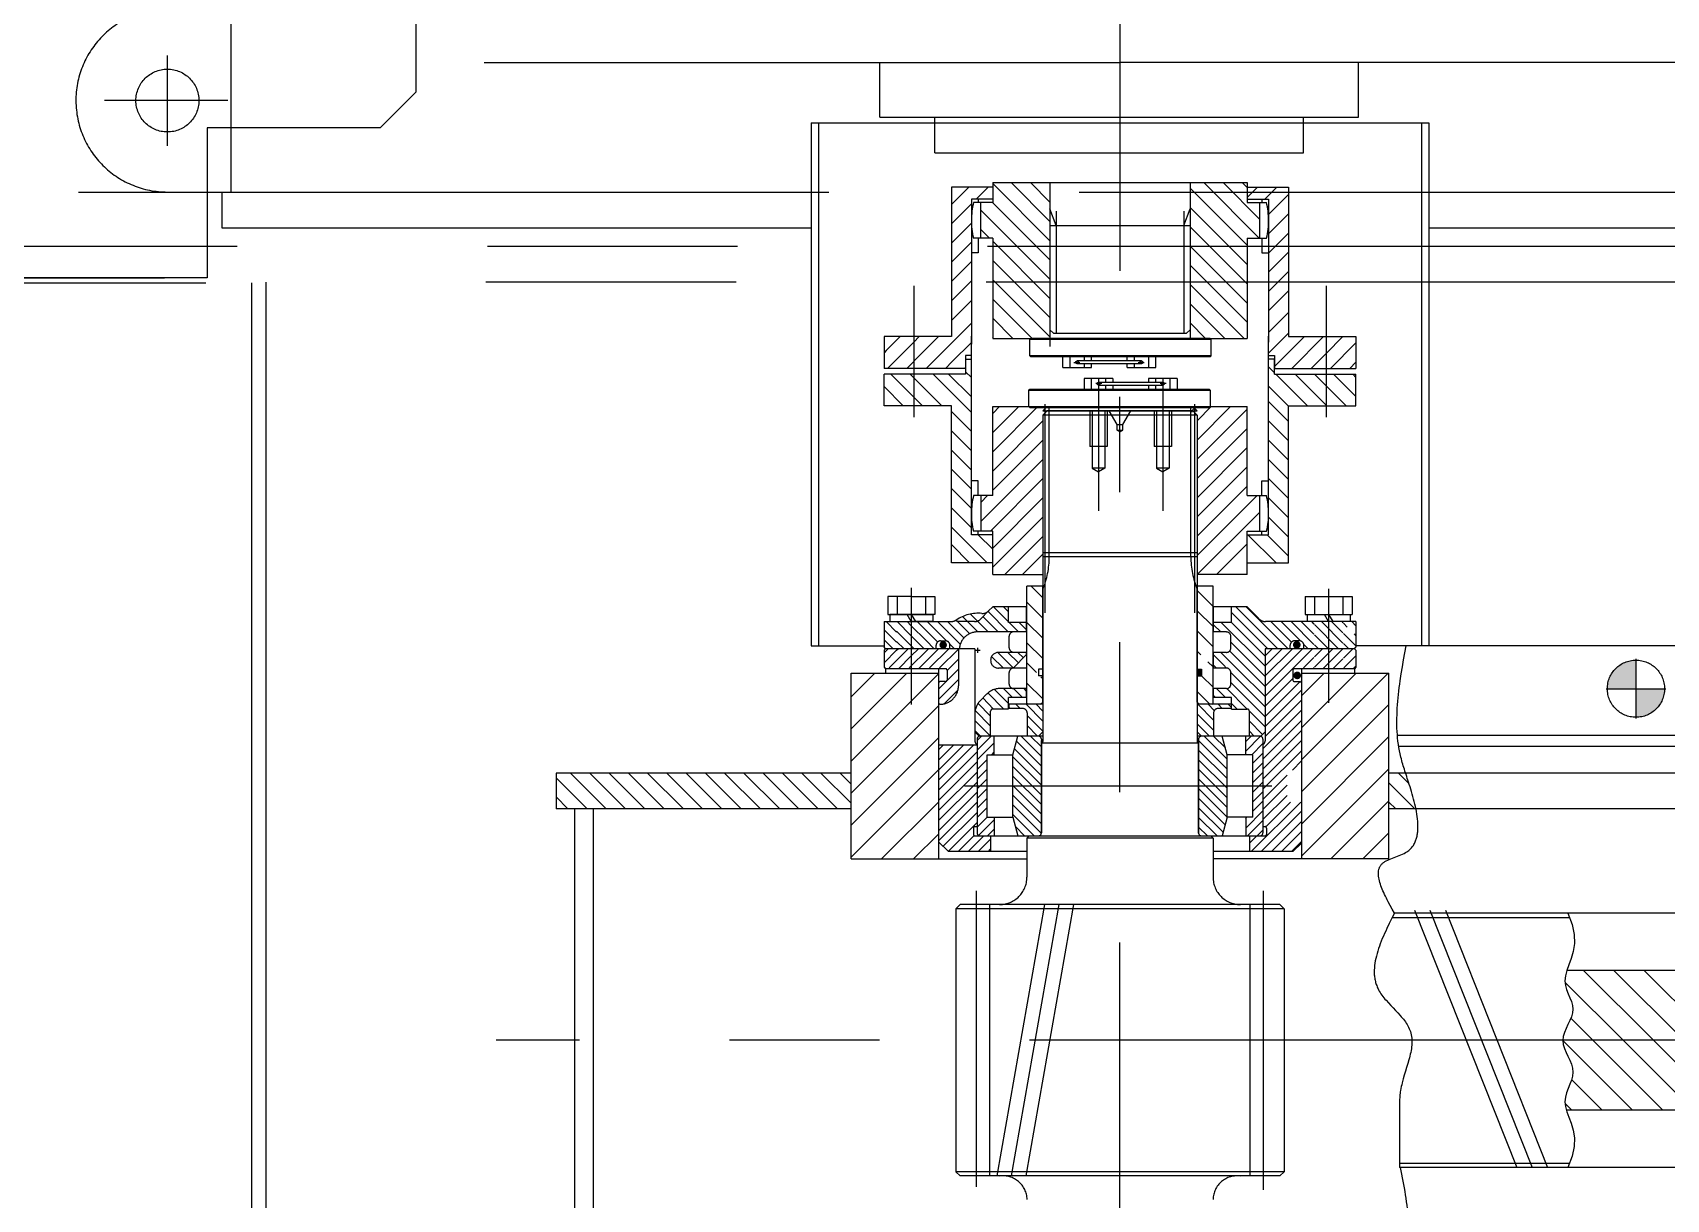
# Model space of a CAD drawing. Header units: millimetres. Extents: x 0 to 29400, y -802 to 20790.
# Drawn here: x 9979 to 11122, y 13450 to 14267 of the extents above; entities that cross this region are included whole.
import ezdxf

# ---------------------------------------------------------------- set-up
doc = ezdxf.new("R2010")
doc.units = ezdxf.units.MM
doc.header["$LTSCALE"] = 700
doc.linetypes.add('K', pattern=[2.5, 1.25, -0.25, 0.25, -0.25, 0.25, -0.25])
for name, color, linetype in [('02', 1, 'Continuous'), ('07', 6, 'K'), ('11', 3, 'Continuous')]:
    doc.layers.add(name, color=color, linetype=linetype)

# ---------------------------------------------------------------- blocks, each defined once
blk = doc.blocks.new('WERWER')
at = {"layer": '07', "color": 6, "linetype": 'K'}
for p, q in [((41659.5, 27879.1), (41659.5, 26409.1)), ((41659.5, 26409.1), (41634.5, 26384.1)), ((41634.5, 26384.1), (41513.5, 26384.1)), ((41513.5, 26384.1), (41513.5, 26279.1)), ((40258.5, 26279.1), (41513.5, 26279.1)), ((41513.5, 26279.1), (40258.5, 26279.1))]:
    blk.add_line(p, q, dxfattribs=at)
blk = doc.blocks.new('werwerwer')
at = {"layer": '07', "color": 6, "linetype": 'K'}
for p, q in [((9497.5, 11711.9), (17834.5, 11711.9)), ((9433.5, 11673.9), (18336.5, 11673.9)), ((9411.5, 11648.4), (10668.5, 11648.4)), ((10668.5, 11648.4), (10668.5, 7203.4)), ((17307.5, 11648.9), (10678.5, 11648.9)), ((10678.5, 11648.9), (10678.5, 10238.9))]:
    blk.add_line(p, q, dxfattribs=at)
at = {"layer": '07'}
blk.add_blockref('WERWER', (-30876, -14627.3), dxfattribs=at)
blk = doc.blocks.new('w34')
at = {"layer": '07', "linetype": 'K', "ltscale": 0.6}
for points in [[(8927.1, 36077.6, 1), (8927.1, 36072.3, 1)], [(9174.5, 36077.7, 1), (9174.5, 36072.3, 1)], [(9104.8, 36053.4), (9107.8, 36053.4), (9107.8, 36057.9), (9104.8, 36057.9)], [(9174.8, 36056.3, 1), (9174.8, 36050.9, 1)]]:
    blk.add_hatch(color=6, dxfattribs=at).paths.add_polyline_path(points)
h = blk.add_hatch(color=6, dxfattribs=at)
h.paths.add_polyline_path([(9391.8, 36044.3), (9411.8, 36044.3), (9411.8, 36064.3, 0.414214)])
h.paths.add_polyline_path([(9411.8, 36024.3, 0.414214), (9431.8, 36044.3), (9411.8, 36044.3)])
at = {"layer": '07', "color": 6, "linetype": 'K', "ltscale": 0.6}
for p, q in [((9050.8, 38121.8), (9050.8, 36314.9)), ((8428.8, 36557.1), (8428.8, 36391.9)), ((8384.3, 36424.1), (8384.3, 36487.4)), ((8605.9, 36482.5), (9050.8, 36482.5)), ((8882.8, 36444.2), (8882.8, 36482.5)), ((9495.7, 36482.5), (9050.8, 36482.5)), ((9217.6, 36444.2), (9217.6, 36482.5)), ((8426.6, 36455.9), (8340.3, 36455.9)), ((8834.8, 36440.3), (9266.8, 36440.3)), ((8834.8, 36440.3), (8834.8, 36074.3)), ((8839.8, 36440.3), (8839.8, 36074.3)), ((8882.8, 36444.2), (9217.6, 36444.2)), ((8921.2, 36419.4), (8921.2, 36444.2)), ((9179.3, 36419.4), (9179.3, 36444.2)), ((9261.8, 36440.3), (9261.8, 36074.3)), ((9266.8, 36440.3), (9266.8, 36074.3)), ((8921.2, 36419.4), (9179.3, 36419.4)), ((8961.8, 36395.3), (8932.8, 36395.3)), ((8945, 36395.3), (8932.8, 36383.2)), ((8932.8, 36395.3), (8932.8, 36290.7)), ((8958.5, 36395.3), (8950.2, 36387)), ((8961.8, 36398.5), (8961.8, 36384.6)), ((8961.8, 36398.5), (9050.8, 36398.5)), ((9001.8, 36357.8), (8961.8, 36397.8)), ((9001.8, 36371.3), (8974.7, 36398.5)), ((9001.8, 36384.8), (8988.1, 36398.5)), ((9001.8, 36398.3), (9001.6, 36398.5)), ((9001.8, 36398.5), (9001.8, 36283.8)), ((9050.8, 36398.5), (9139.8, 36398.5)), ((9099.8, 36398.5), (9099.8, 36289.5)), ((9139.8, 36354.6), (9099.8, 36394.6)), ((9148.2, 36359.6), (9109.4, 36398.5)), ((9148.3, 36373), (9122.9, 36398.5)), ((9139.8, 36395), (9136.3, 36398.5)), ((9139.8, 36398.5), (9139.8, 36384.6)), ((9147, 36395.3), (9139.8, 36388.1)), ((9139.8, 36395.3), (9168.8, 36395.3)), ((9160.5, 36395.3), (9152.2, 36387)), ((9168.8, 36395.3), (9168.8, 36290.7)), ((8384.3, 36391.9), (8834.8, 36391.9)), ((8422.3, 36391.9), (8422.3, 36366.9)), ((8946.8, 36383.7), (8932.8, 36369.7)), ((8961.8, 36387), (8946.8, 36387)), ((8946.8, 36387), (8946.8, 36285.5)), ((8961.8, 36384.6), (8948.4, 36384.6)), ((8951.6, 36387), (8951.6, 36384.6)), ((8953.3, 36384.6), (8953.3, 36359.6)), ((9001.8, 36344.4), (8961.6, 36384.6)), ((9139.8, 36387), (9154.8, 36387)), ((9139.8, 36384.6), (9153.2, 36384.6)), ((9148.3, 36384.6), (9148.3, 36359.6)), ((9150, 36387), (9150, 36384.6)), ((9168.8, 36390.2), (9154.8, 36376.2)), ((9154.8, 36387), (9154.8, 36286.8)), ((9266.8, 36391.9), (9717.3, 36391.9)), ((9001.8, 36330.9), (8953.3, 36379.4)), ((9006.2, 36368.5), (9001.8, 36380.2)), ((9006.2, 36378.5), (9006.2, 36293)), ((9095.4, 36368.5), (9099.8, 36380.2)), ((9095.4, 36378.5), (9095.4, 36293)), ((9139.8, 36341.1), (9099.8, 36381.1)), ((9168.8, 36376.7), (9154.8, 36362.7)), ((8422.3, 36366.9), (8834.8, 36366.9)), ((8946.8, 36370.2), (8932.8, 36356.2)), ((8961.8, 36359.6), (8948.3, 36359.6)), ((8951.6, 36359.6), (8951.6, 36349.3)), ((8959.6, 36359.6), (8953.3, 36365.9)), ((8961.8, 36359.6), (8961.8, 36289.5)), ((9001.8, 36368.5), (9099.8, 36368.5)), ((9139.8, 36327.6), (9099.8, 36367.6)), ((9139.8, 36359.6), (9153.4, 36359.6)), ((9139.8, 36359.6), (9139.8, 36289.5)), ((9150, 36359.6), (9150, 36349.3)), ((9168.8, 36363.2), (9154.8, 36349.2)), ((9266.8, 36366.9), (9679.3, 36366.9)), ((8946.8, 36356.7), (8932.8, 36342.7)), ((8951.6, 36349.3), (8946.8, 36349.3)), ((9001.8, 36317.4), (8961.8, 36357.4)), ((9139.8, 36314.1), (9099.8, 36354.1)), ((9150, 36349.3), (9154.8, 36349.3)), ((9168.8, 36349.7), (9154.8, 36335.7)), ((8946.8, 36343.3), (8932.8, 36329.3)), ((9001.8, 36304), (8961.8, 36344)), ((9139.8, 36300.7), (9099.8, 36340.7)), ((9168.8, 36336.3), (9154.8, 36322.3)), ((8906.6, 36326.3), (8906.6, 36234.3)), ((8946.8, 36329.8), (8932.8, 36315.8)), ((9001.8, 36290.5), (8961.8, 36330.5)), ((9137.6, 36289.5), (9099.8, 36327.2)), ((9195, 36326.3), (9195, 36234.3)), ((8946.8, 36315.9), (8932.8, 36301.9)), ((8989.4, 36289.5), (8961.8, 36317)), ((9124.1, 36289.5), (9099.8, 36313.7)), ((9168.8, 36322.8), (9154.8, 36308.8)), ((8975.9, 36289.5), (8961.8, 36303.6)), ((9168.8, 36307.6), (9154.8, 36293.6)), ((8885.7, 36290.7), (8885.7, 36268.5)), ((8932.8, 36290.7), (8885.7, 36290.7)), ((8896.9, 36290.7), (8887.3, 36281.1)), ((8910.4, 36290.7), (8906.6, 36286.9)), ((8923.9, 36290.7), (8907.1, 36273.9)), ((8946.8, 36300.1), (8920, 36273.3)), ((8946.8, 36152.1), (8946.8, 36291.1)), ((9001.8, 36295.5), (9004.3, 36293)), ((9004.3, 36293), (9097.3, 36293)), ((9099.8, 36295.5), (9097.3, 36293)), ((9110.6, 36289.5), (9099.8, 36300.3)), ((9168.8, 36293.2), (9154.8, 36279.2)), ((9154.8, 36152.1), (9154.8, 36291.1)), ((9179.8, 36290.7), (9158.9, 36269.8)), ((9168.8, 36290.7), (9215.9, 36290.7)), ((9193.3, 36290.7), (9171.1, 36268.5)), ((9206.8, 36290.7), (9195, 36278.9)), ((9215.9, 36290.7), (9215.9, 36268.5)), ((8887.3, 36281.1), (8885.7, 36279.4)), ((8906.6, 36286.9), (8897.2, 36277.5)), ((8946.8, 36286.7), (8933.4, 36273.3)), ((8962.4, 36289.5), (8961.8, 36290.1)), ((8961.8, 36289.5), (9139.8, 36289.5)), ((8988.5, 36289.5), (8987.7, 36288.7)), ((8987.7, 36277.3), (8987.7, 36288.7)), ((9114.7, 36288.7), (8987.7, 36288.7)), ((9113.9, 36289.5), (8988.5, 36289.5)), ((9113.9, 36289.5), (9114.7, 36288.7)), ((9114.7, 36277.3), (9114.7, 36288.7)), ((9215.9, 36286.4), (9198, 36268.5)), ((8942.7, 36268.5), (8885.7, 36268.5)), ((8893, 36273.3), (8888.2, 36268.5)), ((8897.2, 36277.5), (8893, 36273.3)), ((8906.5, 36273.3), (8901.7, 36268.5)), ((8906.6, 36273.4), (8906.5, 36273.3)), ((8917, 36270.3), (8915.2, 36268.5)), ((8920, 36273.3), (8917, 36270.3)), ((8933.4, 36273.3), (8928.6, 36268.5)), ((8942.7, 36269.1), (8942.1, 36268.5)), ((8946.8, 36277.5), (8942.7, 36277.5)), ((8942.7, 36277.5), (8942.7, 36264.5)), ((8942.7, 36274.9), (8946.8, 36274.9)), ((8988.5, 36276.5), (8987.7, 36277.3)), ((9114.7, 36277.3), (8987.7, 36277.3)), ((9113.9, 36276.5), (8988.5, 36276.5)), ((9010.8, 36269), (9010.8, 36276.5)), ((9010.8, 36269), (9030.8, 36269)), ((9015.8, 36276.5), (9015.8, 36269)), ((9018.6, 36272.7), (9022.6, 36272.7)), ((9065.8, 36273.7), (9020.8, 36273.7)), ((9020.8, 36271.8), (9065.8, 36271.8)), ((9025.8, 36276.5), (9025.8, 36273.7)), ((9025.8, 36271.8), (9025.8, 36269)), ((9030.8, 36273.7), (9030.8, 36276.5)), ((9030.8, 36269), (9030.8, 36271.8)), ((9055.8, 36273.7), (9055.8, 36276.5)), ((9055.8, 36269), (9055.8, 36271.8)), ((9055.8, 36269), (9075.8, 36269)), ((9060.8, 36276.5), (9060.8, 36273.7)), ((9060.8, 36271.8), (9060.8, 36269)), ((9063.6, 36272.7), (9067.6, 36272.7)), ((9070.8, 36276.5), (9070.8, 36269)), ((9075.8, 36269), (9075.8, 36276.5)), ((9114.7, 36277.3), (9113.9, 36276.5)), ((9154.8, 36277.5), (9158.9, 36277.5)), ((9158.9, 36274.9), (9154.8, 36274.9)), ((9158.9, 36265.4), (9154.8, 36269.5)), ((9158.9, 36277.5), (9158.9, 36268.5)), ((9158.9, 36264.5), (9158.9, 36274.9)), ((9158.9, 36268.5), (9215.9, 36268.5)), ((9195, 36278.9), (9184.6, 36268.5)), ((9215.9, 36272.9), (9211.5, 36268.5)), ((8885.7, 36242.3), (8885.7, 36264.5)), ((8942.7, 36264.5), (8885.7, 36264.5)), ((8906.6, 36248.3), (8890.4, 36264.5)), ((8906.6, 36261.8), (8903.9, 36264.5)), ((8926.1, 36242.3), (8906.6, 36261.8)), ((8936.4, 36248.2), (8920.1, 36264.5)), ((8946.8, 36248.5), (8930.9, 36264.5)), ((8946.8, 36262), (8942.7, 36266.1)), ((8946.8, 36152.1), (8946.8, 36266.6)), ((9025.8, 36261.5), (9025.8, 36254)), ((9045.8, 36261.5), (9025.8, 36261.5)), ((9030.8, 36254), (9030.8, 36261.5)), ((9038.1, 36257.8), (9034, 36257.8)), ((9035.8, 36261.5), (9035.8, 36168.7)), ((9080.8, 36258.7), (9035.8, 36258.7)), ((9035.8, 36256.8), (9080.8, 36256.8)), ((9040.8, 36258.7), (9040.8, 36261.5)), ((9040.8, 36254), (9040.8, 36256.8)), ((9045.8, 36261.5), (9045.8, 36258.7)), ((9045.8, 36256.8), (9045.8, 36254)), ((9070.8, 36261.5), (9070.8, 36258.7)), ((9090.8, 36261.5), (9070.8, 36261.5)), ((9070.8, 36256.8), (9070.8, 36254)), ((9075.8, 36258.7), (9075.8, 36261.5)), ((9075.8, 36254), (9075.8, 36256.8)), ((9083.1, 36257.8), (9079, 36257.8)), ((9080.8, 36261.5), (9080.8, 36168.7)), ((9085.8, 36254), (9085.8, 36261.5)), ((9090.8, 36261.5), (9090.8, 36254)), ((9158.9, 36264.5), (9215.9, 36264.5)), ((9182.1, 36242.3), (9159.9, 36264.5)), ((9195, 36242.8), (9173.3, 36264.5)), ((9195, 36256.2), (9186.8, 36264.5)), ((9215.9, 36248.8), (9200.3, 36264.5)), ((9215.9, 36262.2), (9213.7, 36264.5)), ((9215.9, 36242.3), (9215.9, 36264.5)), ((8899.2, 36242.3), (8885.7, 36255.7)), ((8912.6, 36242.3), (8906.6, 36248.3)), ((8946.8, 36237.7), (8936.4, 36248.2)), ((8986.9, 36253.2), (8987.7, 36254)), ((8986.9, 36253.2), (8986.9, 36241.8)), ((8986.9, 36253.2), (9113.9, 36253.2)), ((8987.7, 36254), (9113.1, 36254)), ((9050.8, 35341.8), (9050.8, 36248.6)), ((9113.1, 36254), (9113.9, 36253.2)), ((9113.9, 36253.2), (9113.9, 36241.8)), ((9168.8, 36242), (9154.8, 36256)), ((9168.8, 36231.3), (9154.8, 36245.3)), ((9209, 36242.3), (9195, 36256.2)), ((8885.7, 36242.3), (8885.7, 36242.3)), ((8932.8, 36242.3), (8885.7, 36242.3)), ((8932.8, 36132.3), (8932.8, 36242.3)), ((8946.8, 36224.3), (8932.8, 36238.3)), ((8961.8, 36179.5), (8961.8, 36241.7)), ((8966.5, 36241.7), (8961.8, 36237)), ((8980, 36241.7), (8961.8, 36223.6)), ((8993.4, 36241.7), (8961.8, 36210.1)), ((8961.8, 36241.7), (9139.8, 36241.7)), ((8987.7, 36241), (8986.9, 36241.8)), ((8986.9, 36241.8), (9113.9, 36241.8)), ((8987.7, 36241), (9113.1, 36241)), ((8996.8, 36238.7), (8999.8, 36241.7)), ((8996.8, 36235.7), (8999.8, 36238.7)), ((8996.8, 36235.7), (8999.8, 36238.7)), ((8996.8, 36238.7), (9104.8, 36238.7)), ((9104.8, 36235.7), (8996.8, 36235.7)), ((8996.8, 36235.7), (8996.8, 36007.3)), ((8998.4, 36097.3), (8998.4, 36243.4)), ((8999.6, 36239), (9101.3, 36239)), ((9101.8, 36238.7), (8999.8, 36238.7)), ((9000.4, 36240.9), (9000.4, 36242)), ((9001.3, 36139.7), (9001.3, 36241.7)), ((9001.3, 36136.7), (9001.3, 36238.7)), ((9029.8, 36238.7), (9029.8, 36213.7)), ((9031.3, 36238.7), (9031.3, 36198.7)), ((9040.3, 36238.7), (9040.3, 36198.7)), ((9041.8, 36238.7), (9041.8, 36213.7)), ((9048.8, 36229.2), (9043.3, 36238.7)), ((9052.8, 36229.2), (9058.3, 36238.7)), ((9074.8, 36238.7), (9074.8, 36213.7)), ((9076.3, 36238.7), (9076.3, 36198.7)), ((9085.3, 36238.7), (9085.3, 36198.7)), ((9086.8, 36238.7), (9086.8, 36213.7)), ((9100.4, 36139.7), (9100.4, 36241.7)), ((9100.4, 36136.7), (9100.4, 36238.7)), ((9103.3, 36241), (9101.3, 36239)), ((9101.3, 36237.9), (9101.3, 36239)), ((9104.8, 36238.7), (9101.8, 36241.7)), ((9104.8, 36238.7), (9101.8, 36241.7)), ((9104.8, 36235.7), (9101.8, 36238.7)), ((9103.2, 36097.3), (9103.2, 36243.4)), ((9114.7, 36241.7), (9104.8, 36231.8)), ((9128.2, 36241.7), (9104.8, 36218.3)), ((9139.8, 36239.9), (9104.8, 36204.9)), ((9104.8, 36235.7), (9104.8, 36007.3)), ((9113.1, 36241), (9113.9, 36241.8)), ((9139.8, 36179.5), (9139.8, 36241.7)), ((9168.8, 36132.3), (9168.8, 36242.3)), ((9168.8, 36242.3), (9215.9, 36242.3)), ((9195.5, 36242.3), (9195, 36242.8)), ((8946.8, 36210.8), (8932.8, 36224.8)), ((8996.9, 36231.7), (8961.8, 36196.6)), ((9048.8, 36229.2), (9052.8, 36229.2)), ((9048.8, 36225.2), (9048.8, 36229.2)), ((9050.8, 36224), (9048.8, 36225.2)), ((9048.8, 36225.2), (9052.8, 36225.2)), ((9050.8, 36224), (9052.8, 36225.2)), ((9052.8, 36225.2), (9052.8, 36229.2)), ((9139.8, 36226.5), (9104.8, 36191.4)), ((9168.8, 36217.8), (9154.8, 36231.8)), ((8946.8, 36197.3), (8932.8, 36211.3)), ((8996.9, 36218.2), (8961.8, 36183.2)), ((9041.8, 36213.7), (9029.8, 36213.7)), ((9086.8, 36213.7), (9074.8, 36213.7)), ((9139.8, 36213), (9104.8, 36177.9)), ((9168.8, 36204.3), (9154.8, 36218.3)), ((8996.9, 36204.7), (8953.4, 36161.3)), ((9139.8, 36199.5), (9104.8, 36164.5)), ((9168.8, 36190.8), (9154.8, 36204.8)), ((8946.8, 36183.9), (8932.8, 36197.9)), ((8951.6, 36189.8), (8946.8, 36189.8)), ((8951.6, 36179.5), (8951.6, 36189.8)), ((8996.9, 36191.3), (8960.1, 36154.5)), ((9040.3, 36198.7), (9031.3, 36198.7)), ((9031.3, 36198.7), (9035.8, 36196.1)), ((9040.3, 36198.7), (9035.8, 36196.1)), ((9085.3, 36198.7), (9076.3, 36198.7)), ((9076.3, 36198.7), (9080.8, 36196.1)), ((9085.3, 36198.7), (9080.8, 36196.1)), ((9150, 36189.8), (9154.8, 36189.8)), ((9150, 36179.5), (9150, 36189.8)), ((9168.8, 36177.4), (9154.8, 36191.4)), ((8946.8, 36170.4), (8932.8, 36184.4)), ((8961.8, 36179.5), (8948.4, 36179.5)), ((8953.4, 36179.5), (8953.4, 36154.5)), ((8958.2, 36179.5), (8953.4, 36174.7)), ((8996.9, 36177.8), (8961.8, 36142.7)), ((9139.8, 36186), (9104.8, 36151)), ((9146.7, 36179.5), (9104.8, 36137.5)), ((9139.8, 36179.5), (9153.2, 36179.5)), ((9148.3, 36179.5), (9148.3, 36154.5)), ((9168.8, 36163.9), (9154.8, 36177.9)), ((8946.8, 36156.9), (8932.8, 36170.9)), ((9148.3, 36167.5), (9104.9, 36124.2)), ((8957.9, 36132.3), (8932.8, 36157.4)), ((8961.8, 36154.5), (8948.3, 36154.5)), ((8951.6, 36152.1), (8951.6, 36154.5)), ((8996.9, 36164.3), (8961.8, 36129.3)), ((8961.8, 36124.2), (8961.8, 36154.5)), ((9139.8, 36154.5), (9153.4, 36154.5)), ((9139.8, 36124.2), (9139.8, 36154.5)), ((9150, 36152.1), (9150, 36154.5)), ((9168.8, 36150.4), (9154.8, 36164.4)), ((8945.6, 36132.3), (8932.8, 36145.2)), ((8961.8, 36152.1), (8946.8, 36152.1)), ((8961.8, 36141.9), (8951.6, 36152.1)), ((8996.9, 36150.9), (8970.2, 36124.2)), ((9139.8, 36145.6), (9118.4, 36124.2)), ((9139.8, 36152.1), (9154.8, 36152.1)), ((9160, 36132.3), (9140.2, 36152.1)), ((9168.8, 36137), (9153.7, 36152.1)), ((8961.8, 36132.3), (8932.8, 36132.3)), ((8996.9, 36138.5), (8982.6, 36124.2)), ((8996.8, 36139.7), (9104.8, 36139.7)), ((9104.8, 36136.7), (8996.8, 36136.7)), ((9139.8, 36132.3), (9168.8, 36132.3)), ((8961.8, 36124.2), (8996.8, 36124.2)), ((9139.8, 36124.2), (9104.8, 36124.2)), ((8888.3, 36108.8), (8888.3, 36096.3)), ((8904.8, 36108.8), (8888.3, 36108.8)), ((8894.8, 36108.8), (8894.8, 36096.3)), ((8904.8, 36114.9), (8904.8, 36089.2)), ((8904.8, 36108.8), (8921.3, 36108.8)), ((8914.8, 36108.8), (8914.8, 36096.3)), ((8921.3, 36108.8), (8921.3, 36096.3)), ((8985.7, 36033.9), (8985.7, 36116)), ((8996.8, 36116), (8985.7, 36116)), ((8988.7, 36116), (8996.8, 36107.9)), ((8996.8, 36034.9), (8996.8, 36116)), ((9104.8, 36106.4), (9104.8, 36116)), ((9115.9, 36116), (9104.8, 36116)), ((9104.8, 36113), (9115.9, 36101.9)), ((9115.9, 36033.9), (9115.9, 36116)), ((9180.3, 36108.8), (9180.3, 36096.3)), ((9180.3, 36108.8), (9213.3, 36108.8)), ((9186.8, 36108.8), (9186.8, 36096.3)), ((9196.8, 36114.2), (9196.8, 36034.4)), ((9206.8, 36108.8), (9206.8, 36096.3)), ((9213.3, 36108.8), (9213.3, 36096.3)), ((8888.3, 36096.3), (8904.8, 36096.3)), ((8889.7, 36096.3), (8889.7, 36091.3)), ((8904.8, 36096.3), (8889.7, 36096.3)), ((8904.8, 36091.3), (8901.9, 36096.3)), ((8921.3, 36096.3), (8904.8, 36096.3)), ((8904.8, 36096.3), (8907.7, 36091.3)), ((8904.8, 36096.3), (8919.9, 36096.3)), ((8919.9, 36096.3), (8919.9, 36091.3)), ((8946, 36096.6), (8958.5, 36084.1)), ((8953.4, 36093.2), (8958.9, 36098.7)), ((8958.5, 36098.3), (8972.6, 36084.1)), ((8958.9, 36098.7), (8961.8, 36101.6)), ((8985.7, 36101.6), (8961.8, 36101.6)), ((8962.2, 36101.6), (8972.8, 36091.1)), ((8969.3, 36101.6), (8972.8, 36098.2)), ((8972.8, 36090.6), (8972.8, 36101.6)), ((8985.5, 36084.1), (8985.5, 36101.6)), ((8985.7, 36104.8), (8996.8, 36093.7)), ((9104.8, 36034.9), (9104.8, 36106.4)), ((9104.8, 36098.9), (9115.9, 36087.8)), ((9139.8, 36101.6), (9115.9, 36101.6)), ((9116.2, 36084), (9116.2, 36101.6)), ((9128.9, 36090.6), (9128.9, 36101.6)), ((9128.9, 36097.6), (9154.2, 36072.3)), ((9132.2, 36101.4), (9161.3, 36072.3)), ((9139, 36101.6), (9168.4, 36072.3)), ((9147.8, 36093.6), (9139.8, 36101.6)), ((9180.3, 36096.3), (9213.3, 36096.3)), ((9181.7, 36096.3), (9181.7, 36091.3)), ((9196.8, 36091.3), (9193.9, 36096.3)), ((9196.8, 36096.3), (9199.7, 36091.3)), ((9211.9, 36096.3), (9211.9, 36091.3)), ((8885.8, 36091.3), (8885.8, 36073.3)), ((8885.8, 36091.3), (8932.8, 36091.3)), ((8885.8, 36085.5), (8894.5, 36076.8)), ((8887.1, 36091.3), (8894.5, 36083.9)), ((8889.7, 36091.3), (8904.8, 36091.3)), ((8894.2, 36091.3), (8894.5, 36091)), ((8894.8, 36091.3), (8904.8, 36081.2)), ((8901.9, 36091.3), (8904.8, 36088.3)), ((8904.8, 36091.3), (8904.8, 36033.3)), ((8919.9, 36091.3), (8904.8, 36091.3)), ((8904.8, 36088.3), (8915.1, 36078)), ((8908.9, 36091.3), (8915.1, 36085.1)), ((8915.1, 36085.1), (8923.2, 36077)), ((8916, 36091.3), (8929.6, 36077.6)), ((8923.1, 36091.3), (8939, 36075.4)), ((8930.2, 36091.3), (8941.6, 36079.8)), ((8936.2, 36092.3), (8945.6, 36082.9)), ((8948.9, 36091.3), (8936.5, 36091.3)), ((8940.7, 36094.9), (8951.4, 36084.1)), ((8955, 36094.7), (8965.6, 36084.1)), ((8985.5, 36090.6), (8972.8, 36090.6)), ((8973.2, 36090.6), (8979.7, 36084.1)), ((8980.3, 36090.6), (8985.5, 36085.5)), ((8985.7, 36090.7), (8996.8, 36079.6)), ((9128.9, 36090.6), (9116.2, 36090.6)), ((9116.2, 36089.1), (9121.3, 36084)), ((9121.7, 36090.6), (9152.3, 36060)), ((9128.8, 36090.6), (9152.3, 36067.1)), ((9215.8, 36091.3), (9152.7, 36091.3)), ((9156.4, 36091.3), (9170.8, 36076.9)), ((9163.5, 36091.3), (9177.1, 36077.7)), ((9170.6, 36091.3), (9186.5, 36075.3)), ((9177.6, 36091.3), (9186.5, 36082.4)), ((9184.7, 36091.3), (9186.5, 36089.5)), ((9186.8, 36089.2), (9203.7, 36072.3)), ((9191.8, 36091.3), (9206.8, 36076.2)), ((9198.9, 36091.3), (9206.8, 36083.3)), ((9205.9, 36091.3), (9206.8, 36090.4)), ((9207.1, 36090.1), (9209.8, 36087.4)), ((9213, 36091.3), (9215.8, 36088.4)), ((9215.8, 36091.3), (9215.8, 36073.3)), ((8834.8, 36074.3), (8885.8, 36074.3)), ((8885.8, 36078.5), (8892, 36072.3)), ((8894.5, 36084.5), (8904.8, 36074.2)), ((8894.5, 36077.4), (8899.7, 36072.3)), ((8904.8, 36081.2), (8913.8, 36072.3)), ((8904.8, 36074.2), (8906.7, 36072.3)), ((8915.1, 36078), (8920.9, 36072.3)), ((8922.2, 36072.3), (8922.2, 36074.8)), ((8925.2, 36077.8), (8928.8, 36077.8)), ((8931.6, 36075.7), (8935, 36072.3)), ((8931.8, 36072.3), (8931.8, 36074.8)), ((8985.7, 36084.1), (8950.9, 36084.1)), ((8973.3, 36072.9), (8973.3, 36081.1)), ((8985.7, 36076.5), (8996.8, 36065.4)), ((9104.8, 36084.7), (9115.9, 36073.7)), ((9125.3, 36084), (9115.9, 36084)), ((9128.3, 36072.7), (9128.3, 36081)), ((9128.3, 36076.9), (9152.3, 36052.9)), ((9169.9, 36072.3), (9169.9, 36074.8)), ((9176.4, 36077.8), (9172.9, 36077.8)), ((9179.3, 36075.4), (9182.5, 36072.3)), ((9179.4, 36072.3), (9179.4, 36074.8)), ((9186.8, 36082.1), (9196.6, 36072.3)), ((9186.8, 36075), (9189.6, 36072.3)), ((9207.1, 36083), (9215.8, 36074.3)), ((9207.1, 36075.9), (9210.8, 36072.3)), ((9214.6, 36082.6), (9215.8, 36081.4)), ((9261.8, 36074.3), (9215.8, 36074.3)), ((9535.7, 36074.3), (9251, 36074.3)), ((8886.8, 36072.3), (8885.8, 36073.3)), ((8885.8, 36069.5), (8888.6, 36072.3)), ((8885.8, 36071.3), (8886.8, 36072.3)), ((8885.8, 36071.3), (8885.8, 36059.3)), ((8885.8, 36062.5), (8894.5, 36071.2)), ((8894.8, 36072.3), (8886.8, 36072.3)), ((8904.8, 36072.3), (8886.8, 36072.3)), ((8889.2, 36058.8), (8894.5, 36064.1)), ((8894.5, 36064.1), (8902.7, 36072.3)), ((8894.5, 36071.2), (8895.6, 36072.3)), ((8895.8, 36058.3), (8904.8, 36067.3)), ((8904.8, 36067.3), (8909.8, 36072.3)), ((8931.8, 36072.3), (8904.8, 36072.3)), ((8904.8, 36060.2), (8915.1, 36070.5)), ((8909.9, 36058.3), (8915.1, 36063.5)), ((8949.3, 36072.3), (8914.8, 36072.3)), ((8915.1, 36063.5), (8923.9, 36072.3)), ((8915.1, 36070.5), (8916.9, 36072.3)), ((8917.5, 36058.8), (8931, 36072.3)), ((8924.6, 36058.8), (8937.8, 36072)), ((8929.8, 36057), (8937.8, 36065)), ((8937.8, 36072.3), (8937.8, 36046.4)), ((8949.3, 36072.3), (8949.3, 36007.8)), ((8953, 36071.1), (8949.5, 36071.1)), ((8951.3, 36069.4), (8951.3, 36072.9)), ((8960.3, 36064.2), (8960.3, 36064.2)), ((8961, 36066.9), (8969.2, 36058.7)), ((8965.3, 36069.7), (8976.1, 36058.9)), ((8985.7, 36069.7), (8965.8, 36069.7)), ((8972.3, 36069.7), (8979.7, 36062.4)), ((8985.5, 36068.2), (8976, 36058.7)), ((8979.4, 36069.7), (8983.2, 36065.9)), ((8985.5, 36068.2), (8985.5, 36069.7)), ((8985.7, 36062.4), (8992.5, 36055.6)), ((9104.8, 36070.6), (9107.4, 36068)), ((9112.2, 36063.2), (9115.9, 36059.5)), ((9125.3, 36069.7), (9116.2, 36069.7)), ((9116.2, 36058.7), (9116.2, 36069.7)), ((9116.2, 36067.9), (9123.2, 36060.9)), ((9121.4, 36069.7), (9134, 36057.1)), ((9127.5, 36070.7), (9144.8, 36053.4)), ((9152.3, 36039), (9185.6, 36072.3)), ((9152.3, 36046.1), (9178.5, 36072.3)), ((9152.3, 36053.2), (9171.4, 36072.3)), ((9152.3, 36060.3), (9164.3, 36072.3)), ((9152.3, 36067.3), (9157.3, 36072.3)), ((9152.3, 36072.3), (9152.3, 36007.8)), ((9214.8, 36072.3), (9152.3, 36072.3)), ((9179.1, 36058.8), (9186.5, 36066.2)), ((9186.8, 36059.4), (9199.7, 36072.3)), ((9186.8, 36066.5), (9192.6, 36072.3)), ((9192.8, 36058.3), (9206.8, 36072.3)), ((9199.8, 36058.3), (9206.8, 36065.3)), ((9207.1, 36065.6), (9213.8, 36072.3)), ((9207.4, 36058.8), (9215.8, 36067.2)), ((9214.8, 36072.3), (9215.8, 36073.3)), ((9214.8, 36072.3), (9215.8, 36071.3)), ((9215.8, 36071.3), (9215.8, 36059.3)), ((9411.8, 36065.1), (9411.8, 36023.4)), ((8885.8, 36059.3), (8886.8, 36058.3)), ((8904.8, 36058.3), (8886.8, 36058.3)), ((8886.8, 36058.3), (8886.8, 36055.2)), ((8902.9, 36058.3), (8904.8, 36060.2)), ((8928.8, 36058.3), (8904.8, 36058.3)), ((8923.8, 36058.3), (8923.8, 35925.2)), ((8923.8, 36043.9), (8937.8, 36057.9)), ((8923.8, 36036.8), (8937.8, 36050.8)), ((8929.8, 36057.3), (8929.8, 36050.3)), ((8985.7, 36058.7), (8965.8, 36058.7)), ((8973.3, 36047.5), (8973.3, 36055.7)), ((8996.8, 36057.9), (8993.8, 36057.9)), ((8993.8, 36057.9), (8993.8, 36053.4)), ((8996.8, 36053.4), (8993.8, 36053.4)), ((8995.4, 36052.7), (8996.8, 36051.3)), ((9104.8, 36057.9), (9107.8, 36057.9)), ((9104.8, 36053.4), (9107.8, 36053.4)), ((9107.8, 36057.9), (9107.8, 36053.4)), ((9107.8, 36053.4), (9115.9, 36045.4)), ((9116.2, 36060.8), (9118.3, 36058.7)), ((9125.3, 36058.7), (9116.2, 36058.7)), ((9123.2, 36060.9), (9125.3, 36058.7)), ((9128.3, 36055.7), (9152.3, 36031.7)), ((9128.3, 36047.4), (9128.3, 36055.7)), ((9134, 36057.1), (9152.3, 36038.8)), ((9144.8, 36053.4), (9152.3, 36045.9)), ((9152.3, 36032), (9171.8, 36051.5)), ((9171.8, 36057.3), (9171.8, 36050.3)), ((9214.8, 36058.3), (9172.8, 36058.3)), ((9177.8, 36058.3), (9177.8, 35925.2)), ((9186.2, 36058.8), (9186.5, 36059.1)), ((9214.5, 36058.8), (9215.8, 36060.1)), ((9215.8, 36059.3), (9214.8, 36058.3)), ((9214.8, 36058.3), (9214.8, 36055.2)), ((8924.8, 36049.3), (8923.8, 36048.3)), ((8928.8, 36049.3), (8924.8, 36049.3)), ((8927.8, 36033.7), (8937.5, 36043.4)), ((8953.1, 36036.1), (8957.6, 36040.6)), ((8958.3, 36041.3), (8969.5, 36030.1)), ((8962.9, 36043.8), (8972.8, 36033.9)), ((8985.7, 36044.4), (8966.8, 36044.4)), ((8969.4, 36044.4), (8975.7, 36038.1)), ((8976.4, 36044.4), (8982.7, 36038.1)), ((8983.5, 36044.4), (8985.5, 36042.4)), ((8985.5, 36038.1), (8985.5, 36044.5)), ((8985.7, 36048.2), (8996.8, 36037.2)), ((9104.8, 36042.3), (9113.7, 36033.4)), ((9125.3, 36044.4), (9115.9, 36044.4)), ((9116.2, 36038.1), (9116.2, 36044.4)), ((9116.2, 36039.6), (9117.7, 36038.1)), ((9118.4, 36044.4), (9124.7, 36038.1)), ((9125.5, 36044.4), (9139.8, 36030.1)), ((9128.3, 36048.7), (9152.3, 36024.7)), ((9152.3, 36024.9), (9177, 36049.6)), ((9152.3, 36017.8), (9177.8, 36043.3)), ((9172.8, 36049.3), (9176.8, 36049.3)), ((9176.8, 36049.3), (9177.8, 36048.3)), ((9391, 36044.3), (9432.6, 36044.3)), ((8924.8, 36033.4), (8923.8, 36033.4)), ((8949.4, 36029), (8960.3, 36018.1)), ((8951.4, 36034.1), (8960.3, 36025.2)), ((8954.8, 36037.8), (8962.4, 36030.1)), ((8960.3, 36011.1), (8960.3, 36028.6)), ((8972.8, 36030.1), (8961.8, 36030.1)), ((8972.8, 36030.2), (8972.8, 36038.1)), ((8985.7, 36038.1), (8972.8, 36038.1)), ((8973.1, 36033.4), (8973.1, 36030.4)), ((8996.8, 36033.4), (8973.1, 36033.4)), ((8973.1, 36031.3), (8973.9, 36030.4)), ((8982.8, 36030.4), (8973.1, 36030.4)), ((8978, 36033.4), (8981, 36030.4)), ((8985.1, 36033.4), (8996.8, 36021.7)), ((8985.7, 36034.1), (8986.4, 36033.4)), ((8985.7, 36033.9), (8986.2, 36033.4)), ((8992.1, 36033.4), (8996.8, 36028.7)), ((8995.3, 36033.4), (8996.8, 36034.9)), ((8996.8, 36033.4), (8996.8, 36014.1)), ((9106.3, 36033.4), (9104.8, 36034.9)), ((9128.6, 36033.4), (9104.8, 36033.4)), ((9104.8, 36033.4), (9104.8, 36014.1)), ((9105.3, 36033.4), (9116.3, 36022.4)), ((9112.4, 36033.4), (9116.8, 36029)), ((9115.4, 36033.4), (9115.9, 36033.9)), ((9128.9, 36038.1), (9115.9, 36038.1)), ((9128.6, 36030.4), (9119.3, 36030.4)), ((9119.4, 36033.4), (9122.4, 36030.4)), ((9126.5, 36033.4), (9128.6, 36031.3)), ((9128.6, 36033.4), (9128.6, 36030.4)), ((9128.9, 36030.1), (9128.9, 36038.1)), ((9128.9, 36034), (9132.7, 36030.1)), ((9128.9, 36030.1), (9139.8, 36030.1)), ((9141.3, 36028.6), (9152.3, 36017.6)), ((9141.3, 36011.1), (9141.3, 36028.6)), ((9150.8, 36002.2), (9177.8, 36029.2)), ((9152.3, 36010.8), (9177.8, 36036.3)), ((8949.3, 36022), (8960.2, 36011.1)), ((8985.8, 36027.4), (8985.8, 36011.6)), ((8985.8, 36025.6), (8996.8, 36014.6)), ((8985.8, 36018.5), (8993.2, 36011.1)), ((9104.8, 36026.8), (9116.3, 36015.3)), ((9104.8, 36019.7), (9113.4, 36011.1)), ((9116.3, 36027.4), (9116.3, 36011.6)), ((9141.3, 36021.5), (9150.5, 36012.3)), ((9150.8, 35995.1), (9177.8, 36022.1)), ((8949.3, 36015), (8953.2, 36011.1)), ((8952.3, 36011.1), (8949.3, 36014.1)), ((8950.8, 36001.2), (8960.7, 36011.1)), ((8950.8, 36008), (8954, 36011.1)), ((8950.8, 36009), (8950.8, 35943.4)), ((8950.8, 35994.5), (8962.8, 36006.5)), ((8996.8, 36011.1), (8952.3, 36011.1)), ((8962.8, 35998.1), (8962.8, 36011.1)), ((8975.8, 35998.1), (8979.3, 36011.1)), ((8978.4, 36007.6), (8995.8, 35990.2)), ((8981.6, 36011.1), (8995.8, 35996.9)), ((8986.3, 36011.1), (8985.8, 36011.6)), ((8988.3, 36011.1), (8995.8, 36003.6)), ((8996.8, 36014.1), (8993.8, 36011.1)), ((8995.8, 36009), (8995.8, 35943.4)), ((8995.8, 35943.3), (8995.8, 36008)), ((9105.9, 36006.3), (8995.8, 36006.3)), ((9104.8, 36014.1), (9107.8, 36011.1)), ((9149.4, 36011.1), (9104.8, 36011.1)), ((9105.8, 36009), (9105.8, 35943.4)), ((9105.8, 36008.1), (9125.8, 35988.1)), ((9105.8, 35943.3), (9105.8, 36008)), ((9109.6, 36011.1), (9125.8, 35994.9)), ((9115.8, 36011.1), (9116.3, 36011.6)), ((9116.3, 36011.1), (9124.6, 36002.9)), ((9125.8, 35998.1), (9122.3, 36011.1)), ((9138.8, 36000.6), (9149.2, 36011.1)), ((9138.8, 36007.4), (9142.6, 36011.1)), ((9138.8, 35998.1), (9138.8, 36011.1)), ((9141.3, 36014.5), (9144.7, 36011.1)), ((9143, 35998.1), (9150.8, 36005.9)), ((9149.4, 36011.1), (9152.4, 36014.1)), ((9150.8, 35988), (9177.8, 36015)), ((9150.8, 36009), (9150.8, 35943.4)), ((9150.8, 35981), (9177.8, 36008)), ((9150.8, 36005.2), (9150.8, 35947.8)), ((9244.7, 36011.8), (9535.7, 36011.8)), ((8923.8, 35980.2), (8948.4, 36004.8)), ((8923.8, 35987.3), (8941.3, 36004.8)), ((8923.8, 35994.4), (8934.2, 36004.8)), ((8923.8, 36001.5), (8927.1, 36004.8)), ((8950.8, 36004.8), (8923.8, 36004.8)), ((8923.8, 35973.2), (8950.8, 36000.2)), ((8950.8, 36004.8), (8950.8, 35947.8)), ((8950.8, 35987.8), (8957.8, 35994.8)), ((8957.8, 35998.1), (8975.8, 35998.1)), ((8957.8, 35954.3), (8957.8, 35998.1)), ((8961.2, 35998.1), (8962.8, 35999.8)), ((8975.8, 35954.3), (8975.8, 35998.1)), ((8975.8, 35996.7), (8995.8, 35976.7)), ((8976.9, 36002.3), (8995.8, 35983.4)), ((9105.8, 36001.4), (9125.8, 35981.4)), ((9105.8, 35994.6), (9125.8, 35974.6)), ((9143.8, 35998.1), (9125.8, 35998.1)), ((9125.8, 35954.3), (9125.8, 35998.1)), ((9143.8, 35992.2), (9150.8, 35999.2)), ((9143.8, 35954.3), (9143.8, 35998.1)), ((9150.8, 35973.9), (9177.8, 36000.9)), ((9171.4, 35987.4), (9177.8, 35993.8)), ((9245.8, 36004.1), (9535.7, 36004.1)), ((8862.7, 35985.3), (8656.2, 35985.3)), ((8656.2, 35985.3), (8656.2, 35960.3)), ((8923.8, 35966.1), (8950.8, 35993.1)), ((8923.8, 35959), (8950.8, 35986)), ((8950.8, 35981), (8957.8, 35988)), ((8975.8, 35989.9), (8995.8, 35969.9)), ((8975.8, 35983.2), (8995.8, 35963.2)), ((9105.8, 35987.9), (9125.8, 35967.9)), ((9143.8, 35985.4), (9150.8, 35992.4)), ((9143.8, 35978.7), (9150.8, 35985.7)), ((9150.8, 35966.8), (9167.7, 35983.7)), ((9665.7, 35985.3), (9239, 35985.3)), ((8923.8, 35952), (8950.8, 35979)), ((8923.8, 35944.9), (8950.8, 35971.9)), ((9157.1, 35976.2), (8942, 35976.2)), ((8950.8, 35974.3), (8957.8, 35981.3)), ((8950.8, 35967.5), (8957.8, 35974.5)), ((8975.8, 35976.5), (8995.8, 35956.5)), ((9105.8, 35981.2), (9125.8, 35961.2)), ((9105.8, 35974.4), (9125.8, 35954.4)), ((9143.8, 35972), (9150.8, 35979)), ((9143.8, 35965.2), (9150.8, 35972.2)), ((9150.8, 35959.8), (9167.7, 35976.7)), ((8862.7, 35960.3), (8656.2, 35960.3)), ((8669.2, 35960.3), (8669.2, 35665.3)), ((8682.2, 35960.3), (8682.2, 35665.3)), ((8923.8, 35937.8), (8950.8, 35964.8)), ((8950.8, 35960.8), (8957.8, 35967.8)), ((8950.8, 35954.1), (8957.8, 35961.1)), ((8975.8, 35969.7), (8995.8, 35949.7)), ((8975.8, 35963), (8995.8, 35943)), ((9105.8, 35967.7), (9124.4, 35949.1)), ((9105.8, 35961), (9123, 35943.8)), ((9142.6, 35930.3), (9177.3, 35965)), ((9143.8, 35958.5), (9150.8, 35965.5)), ((9150.8, 35952.7), (9167.7, 35969.6)), ((9152.8, 35947.6), (9170.2, 35965)), ((9648.7, 35960.3), (9239, 35960.3)), ((8927, 35934), (8950.8, 35957.7)), ((8930.6, 35930.4), (8950.8, 35950.7)), ((8949.3, 35947.8), (8950.8, 35947.8)), ((8950.8, 35947.3), (8957.8, 35954.3)), ((8951.8, 35941.6), (8962.8, 35952.6)), ((8957.8, 35954.3), (8975.8, 35954.3)), ((8962.8, 35954.3), (8962.8, 35941.3)), ((8975.8, 35956.3), (8990.8, 35941.3)), ((8975.8, 35954.3), (8979.3, 35941.3)), ((8977.6, 35947.8), (8984.1, 35941.3)), ((9105.8, 35954.2), (9118.8, 35941.3)), ((9125.8, 35954.3), (9122.3, 35941.3)), ((9143.8, 35954.3), (9125.8, 35954.3)), ((9138.8, 35946.8), (9150.8, 35958.8)), ((9138.8, 35953.5), (9139.6, 35954.3)), ((9138.8, 35954.3), (9138.8, 35941.3)), ((9140.1, 35941.3), (9150.8, 35952)), ((9149.6, 35930.3), (9177.8, 35958.5)), ((9150.8, 35947.8), (9152.3, 35947.8)), ((9156.7, 35930.3), (9177.8, 35951.4)), ((8923.8, 35937.2), (8930.7, 35930.3)), ((8937.5, 35930.3), (8948.7, 35941.5)), ((8944.6, 35930.3), (8955.6, 35941.3)), ((8948.3, 35946.8), (8948.3, 35942.3)), ((8949.3, 35941.3), (9152.3, 35941.3)), ((8951.6, 35930.3), (8960.3, 35939)), ((8958.2, 35941.3), (8962.8, 35945.9)), ((8960.3, 35941.3), (8960.3, 35930.3)), ((8985.7, 35939.8), (8987.2, 35941.3)), ((8985.7, 35939.8), (8985.7, 35912.4)), ((9115.9, 35939.8), (8985.7, 35939.8)), ((9105.8, 35947.5), (9112.1, 35941.3)), ((9115.9, 35939.8), (9114.4, 35941.3)), ((9115.9, 35939.8), (9115.9, 35912.4)), ((9141.3, 35936.1), (9146.5, 35941.3)), ((9141.3, 35941.3), (9141.3, 35930.3)), ((9146.8, 35941.3), (9150.8, 35945.3)), ((9153.3, 35946.8), (9153.3, 35942.3)), ((9163.8, 35930.3), (9177.8, 35944.3)), ((9170.8, 35930.3), (9177.8, 35937.3)), ((9171.8, 35930.3), (9177.8, 35936.3)), ((8985.7, 35930.3), (8930.7, 35930.3)), ((8958.7, 35930.3), (8960.3, 35931.9)), ((9171.8, 35930.3), (9115.9, 35930.3)), ((9239, 35925.2), (9115.9, 35925.2)), ((8950.3, 35695.7), (8950.3, 35902.8)), ((9151.3, 35693.7), (9151.3, 35902.8)), ((8936, 35890.3), (8939, 35893.3)), ((9162.7, 35893.3), (8939, 35893.3)), ((8959.7, 35703.3), (8959.7, 35893.3)), ((8964.8, 35703.3), (8998.1, 35893.3)), ((8975, 35703.3), (9008.2, 35893.3)), ((8985.1, 35703.3), (9018.4, 35893.3)), ((9141.9, 35703.3), (9141.9, 35893.3)), ((9165.7, 35890.3), (9162.7, 35893.3)), ((8936, 35890.3), (8936, 35706.3)), ((9165.7, 35890.3), (8936, 35890.3)), ((9165.7, 35890.3), (9165.7, 35706.3)), ((9241.3, 35884.3), (9365.3, 35884.3)), ((9588.7, 35887.3), (9242.8, 35887.3)), ((9256.9, 35889.3), (9328.4, 35709.3)), ((9267.7, 35889.3), (9339.2, 35709.3)), ((9278.5, 35889.3), (9350, 35709.3)), ((9364.2, 35887.3), (9367.2, 35879.4)), ((9367.2, 35879.4), (9368.6, 35872.4)), ((9368.6, 35872.4), (9368.8, 35866.1)), ((9367.9, 35860.5), (9366.5, 35855.6)), ((9368.8, 35866.1), (9367.9, 35860.5)), ((9363.4, 35847.1), (9362.4, 35843.4)), ((9558.7, 35847), (9363.1, 35847.1)), ((9364.9, 35851.1), (9363.4, 35847.1)), ((9366.5, 35855.6), (9364.9, 35851.1)), ((9375.2, 35847.1), (9424, 35798.3)), ((9396.4, 35847.1), (9445.2, 35798.3)), ((9417.6, 35847.1), (9466.4, 35798.3)), ((9362.4, 35843.4), (9362.1, 35839.9)), ((9362.1, 35839.9), (9362.5, 35836.7)), ((9362.2, 35838.8), (9402.8, 35798.3)), ((9362.5, 35836.7), (9363.3, 35833.7)), ((9363.3, 35833.7), (9364.4, 35830.8)), ((9364.4, 35830.8), (9365.6, 35828)), ((9365.6, 35828), (9366.6, 35825.4)), ((9366.6, 35825.4), (9367.4, 35822.7)), ((9367.4, 35822.7), (9367.7, 35820.1)), ((9365.5, 35812), (9364.2, 35809.2)), ((9366.6, 35814.7), (9365.5, 35812)), ((9366.2, 35813.7), (9381.6, 35798.3)), ((9367.4, 35817.4), (9366.6, 35814.7)), ((9367.7, 35820.1), (9367.4, 35817.4)), ((9360.9, 35801), (9360.6, 35798.2)), ((9361.7, 35803.7), (9360.9, 35801)), ((9362.9, 35806.5), (9361.7, 35803.7)), ((9364.2, 35809.2), (9362.9, 35806.5)), ((10562.6, 35798.3), (8614.3, 35798.3)), ((9360.6, 35798.2), (9360.9, 35795.4)), ((9360.6, 35798), (9409.3, 35749.3)), ((9360.9, 35795.4), (9361.7, 35792.6)), ((9361.7, 35792.6), (9362.9, 35789.8)), ((9362.9, 35789.8), (9364.2, 35787.1)), ((9381.6, 35798.3), (9430.6, 35749.3)), ((9402.8, 35798.3), (9451.8, 35749.3)), ((9424, 35798.3), (9473, 35749.3)), ((9364.2, 35787.1), (9365.5, 35784.3)), ((9365.5, 35784.3), (9366.6, 35781.5)), ((9366.6, 35781.5), (9367.4, 35778.7)), ((9367.4, 35778.7), (9367.7, 35775.9)), ((9365.6, 35767.5), (9364.4, 35764.6)), ((9366.6, 35770.4), (9365.6, 35767.5)), ((9367.4, 35773.2), (9366.6, 35770.4)), ((9366.7, 35770.7), (9388.1, 35749.3)), ((9367.7, 35775.9), (9367.4, 35773.2)), ((9362.5, 35758.5), (9362.1, 35755.3)), ((9362.1, 35755.3), (9362.4, 35751.9)), ((9362.2, 35754), (9366.9, 35749.3)), ((9363.3, 35761.6), (9362.5, 35758.5)), ((9364.4, 35764.6), (9363.3, 35761.6)), ((9362.4, 35751.9), (9363.4, 35748.3)), ((9558.7, 35749.3), (9363.1, 35749.3)), ((9363.4, 35748.3), (9364.9, 35744.4)), ((9364.9, 35744.4), (9366.5, 35740.2)), ((9366.5, 35740.2), (9367.9, 35735.4)), ((9367.9, 35735.4), (9368.8, 35730.1)), ((9368.6, 35724), (9367.2, 35717.1)), ((9368.8, 35730.1), (9368.6, 35724)), ((9246.3, 35712.3), (9365.3, 35712.3)), ((9588.7, 35709.3), (9246.3, 35709.3)), ((9367.2, 35717.1), (9364.2, 35709.3)), ((8939, 35703.3), (8936, 35706.3)), ((9165.7, 35706.3), (8936, 35706.3)), ((9162.7, 35703.3), (8939, 35703.3)), ((9165.7, 35706.3), (9162.7, 35703.3))]:
    blk.add_line(p, q, dxfattribs=at)
at = {"layer": '07', "color": 6, "linetype": 'K'}
for p, q in [((9050.8, 36537.6), (9050.8, 36352.4)), ((8862.7, 36016.2), (8901.7, 36055.2)), ((8862.7, 36038.6), (8879.3, 36055.2)), ((8862.7, 36055.2), (8923.8, 36055.2)), ((8862.7, 35925.2), (8862.7, 36055.2)), ((8862.7, 35993.7), (8923.8, 36054.8)), ((9177.8, 35994.5), (9238.5, 36055.2)), ((9177.8, 36017), (9216, 36055.2)), ((9177.8, 36039.4), (9193.6, 36055.2)), ((9177.8, 36055.2), (9239, 36055.2)), ((9239, 35925.2), (9239, 36055.2)), ((8862.7, 35971.3), (8923.8, 36032.4)), ((9177.8, 35972.1), (9239, 36033.2)), ((8862.7, 35948.8), (8923.8, 36009.9)), ((9177.8, 35949.6), (9239, 36010.8)), ((8678, 35960.3), (8656.2, 35982)), ((8691.4, 35960.3), (8666.4, 35985.3)), ((8704.9, 35960.3), (8679.9, 35985.3)), ((8718.4, 35960.3), (8693.4, 35985.3)), ((8731.9, 35960.3), (8706.9, 35985.3)), ((8745.3, 35960.3), (8720.3, 35985.3)), ((8758.8, 35960.3), (8733.8, 35985.3)), ((8772.3, 35960.3), (8747.3, 35985.3)), ((8785.7, 35960.3), (8760.7, 35985.3)), ((8799.2, 35960.3), (8774.2, 35985.3)), ((8812.7, 35960.3), (8787.7, 35985.3)), ((8826.1, 35960.3), (8801.1, 35985.3)), ((8839.6, 35960.3), (8814.6, 35985.3)), ((8853.1, 35960.3), (8828.1, 35985.3)), ((8862.7, 35964.1), (8841.6, 35985.3)), ((8862.7, 35977.6), (8855, 35985.3)), ((8862.7, 35926.4), (8923.8, 35987.5)), ((9177.8, 35927.2), (9239, 35988.3)), ((9253, 35977.9), (9245.7, 35985.3)), ((9257.2, 35960.3), (9239, 35978.5)), ((8664.5, 35960.3), (8656.2, 35968.6)), ((8884, 35925.2), (8923.8, 35965)), ((9198.3, 35925.2), (9239, 35965.9)), ((9243.7, 35960.3), (9239, 35965)), ((8906.4, 35925.2), (8923.8, 35942.6)), ((9220.8, 35925.2), (9239, 35943.4)), ((8862.7, 35925.2), (8985.7, 35925.2))]:
    blk.add_line(p, q, dxfattribs=at)
at = {"layer": '07', "color": 6, "linetype": 'K', "ltscale": 0.6}
for centre, radius in [((8384.3, 36455.9), 22), ((9020.8, 36272.7), 0.953), ((9065.8, 36272.7), 0.953), ((9035.8, 36257.8), 0.953), ((9080.8, 36257.8), 0.953), ((9411.8, 36044.3), 20)]:
    blk.add_circle(centre, radius, dxfattribs=at)
for centre, radius, start, end in [((8384.3, 36455.9), 64, 96.2793, 270), ((8998.5, 36371.9), 51.7, 165.7648, 193.7028), ((9103.1, 36371.9), 51.7, 346.2972, 14.2352), ((8998.5, 36166.8), 51.7, 165.7648, 193.7028), ((9103.1, 36166.8), 51.7, 346.2972, 14.2352), ((8939.3, 36136.7), 62, 338.1795, 359.9996), ((9162.4, 36136.7), 62, 180.0004, 201.8205), ((8951.3, 36071.1), 26, 83.8678, 125.2734), ((8954.7, 36103), 6, 263.8678, 315), ((8932.8, 36097.3), 6, 270, 305.2734), ((8948.9, 36097.6), 6.35, 270, 315), ((9152.7, 36097.6), 6.35, 218.9511, 270), ((8925.2, 36074.8), 3, 90, 180), ((8928.8, 36074.8), 3, 0, 90), ((8951.3, 36071.1), 13, 90, 175.0355), ((8976.3, 36081.1), 3, 90, 180), ((9125.3, 36081), 3, 0, 90), ((9172.9, 36074.8), 3, 90, 180), ((9176.4, 36074.8), 3, 0, 90), ((8965.8, 36064.2), 5.5, 90, 180), ((8965.8, 36064.2), 5.5, 180, 270), ((8976.3, 36072.9), 3, 180, 270), ((9125.3, 36072.7), 3, 270, 0), ((8928.8, 36057.3), 1, 0, 90), ((8976.3, 36055.7), 3, 90, 180), ((9125.3, 36055.7), 3, 0, 90), ((9172.8, 36057.3), 1, 90, 180), ((8924.8, 36046.4), 13, 270, 0), ((8928.8, 36050.3), 1, 270, 0), ((8966.8, 36031.4), 13, 90, 135), ((8976.3, 36047.5), 3, 180, 270), ((9125.3, 36047.4), 3, 270, 0), ((9172.8, 36050.3), 1, 180, 270), ((8962.3, 36026.9), 13, 135, 180), ((8961.8, 36028.6), 1.5, 90, 180), ((8982.8, 36027.4), 3, 0, 90), ((9119.3, 36027.4), 3, 90, 180), ((9139.8, 36028.6), 1.5, 0, 90), ((8952.3, 36007.8), 3, 180, 240), ((8952.9, 36009), 2.1, 90, 180), ((8993.7, 36009), 2.1, 360, 90), ((8995.8, 36007.3), 1, 270, 0), ((9105.8, 36007.3), 1, 180, 270), ((9107.9, 36009), 2.1, 90, 180), ((9148.7, 36009), 2.1, 0, 90), ((9149.3, 36007.8), 3, 300, 0), ((8949.3, 35946.8), 1, 90, 180), ((9152.3, 35946.8), 1, 0, 90), ((8949.3, 35942.3), 1, 180, 270), ((8952.9, 35943.4), 2.1, 180, 270), ((8993.7, 35943.4), 2.1, 270, 0), ((8993.8, 35943.3), 2, 270, 0), ((8993.8, 35943.3), 2, 270, 0), ((9107.9, 35943.4), 2.1, 180, 270), ((9107.8, 35943.3), 2, 180, 270), ((9148.7, 35943.4), 2.1, 270, 0), ((9152.3, 35942.3), 1, 270, 0), ((8966.6, 35912.4), 19.1, 270, 0), ((9135, 35912.4), 19.1, 180, 270), ((8968.9, 35686.5), 16.9, 1.4924, 97.5744), ((9132.8, 35686.5), 16.9, 82.4256, 178.5076)]:
    blk.add_arc(centre, radius, start, end, dxfattribs=at)
at = {"layer": '07', "color": 6, "linetype": 'K', "ltscale": 0.6, "end_tangent": (0.237802, 0.971314)}
blk.add_spline([(9242.8, 35887.3), (9234.5, 35922.1), (9251.6, 35930.2), (9252.7, 35978.9), (9246.8, 35998.7), (9251, 36074.3)], degree=3, dxfattribs=at)
at = {"layer": '07', "color": 6, "linetype": 'K', "ltscale": 0.6}
blk.add_spline([(9242.8, 35887.3), (9231.7, 35833.6), (9254, 35804.4), (9247.1, 35763.2), (9246.3, 35746.9), (9246.3, 35709.3)], degree=3, dxfattribs=at)
blk.add_open_spline([(9246.8, 35709.3), (9249.4, 35696.5), (9253.4, 35677.3), (9250.6, 35648.6), (9249.1, 35625.1), (9248, 35602.1), (9254.4, 35580.3), (9266.7, 35562.3), (9271.4, 35551.3)], degree=3, knots=[0, 0, 0, 0, 38.794109, 58.295107, 85.948207, 110.380827, 125.11585, 157.219784, 157.219784, 157.219784, 157.219784], dxfattribs=at)

msp = doc.modelspace()

# ---------------------------------------------------------------- block references
at = {"layer": '02', "ltscale": 1.166667}
msp.add_blockref('w34', (1688.8, -22236.9), dxfattribs=at)
at = {"layer": '11', "color": 3, "linetype": 'Continuous', "ltscale": 1.166667}
msp.add_blockref('werwerwer', (-536.5, 2443.1), dxfattribs=at)

doc.saveas('drawing.dxf')
